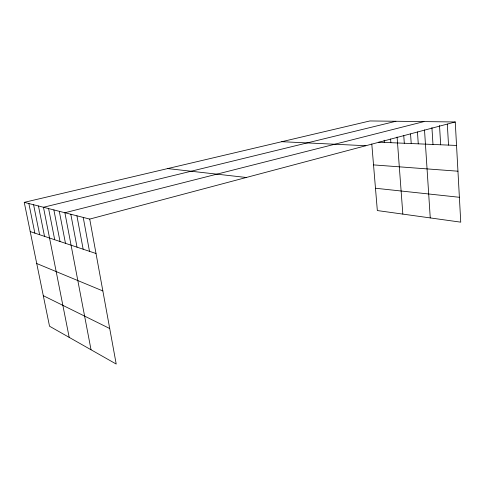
<?xml version="1.0" encoding="UTF-8"?>
<svg xmlns="http://www.w3.org/2000/svg" width="485" height="485" viewBox="0 0 485 485"><rect width="100%" height="100%" fill="white"/><g stroke="black" fill="none" stroke-linecap="round" stroke-linejoin="round"><path stroke-width="0.73" d="M89.725 219.081L116.206 364.047L49.525 326.217L24.25 202.354L89.725 219.081L455.251 121.971L460.75 222.16L377.336 210.557L371.789 143.99M423.969 121.596L64.887 212.739L91.034 349.77M395.912 121.262L43.456 207.259L69.197 337.378M24.25 202.354L369.873 120.953L455.251 121.971M378.633 142.178L456.543 145.445M281.761 141.699L365.86 145.724M373.535 164.9L457.955 171.205M375.481 188.247L459.386 197.286M167.64 168.58L246.301 177.486M30.215 231.581L96.012 253.497M36.733 263.513L102.85 290.945M43.292 295.68L109.713 328.521M28.864 203.53L34.859 233.127M33.598 204.743L39.624 234.716M38.46 205.986L44.517 236.347M48.591 208.574L54.702 239.742M53.871 209.92L60.013 241.506M59.297 211.308L65.469 243.325M70.816 214.249L77.03 247.174M76.921 215.813L83.165 249.217M83.226 217.419L89.489 251.327M384.162 140.213L384.338 142.42M390.589 138.983L390.874 142.693M397.082 136.982L402.841 214.103M403.762 135.697L404.314 143.257M410.553 133.963L411.219 143.548M417.458 131.932L418.264 143.839M424.508 129.865L430.256 217.917M431.923 127.567L432.984 144.457M439.513 125.494L440.677 144.779M447.315 124.124L448.528 145.106"/></g></svg>
